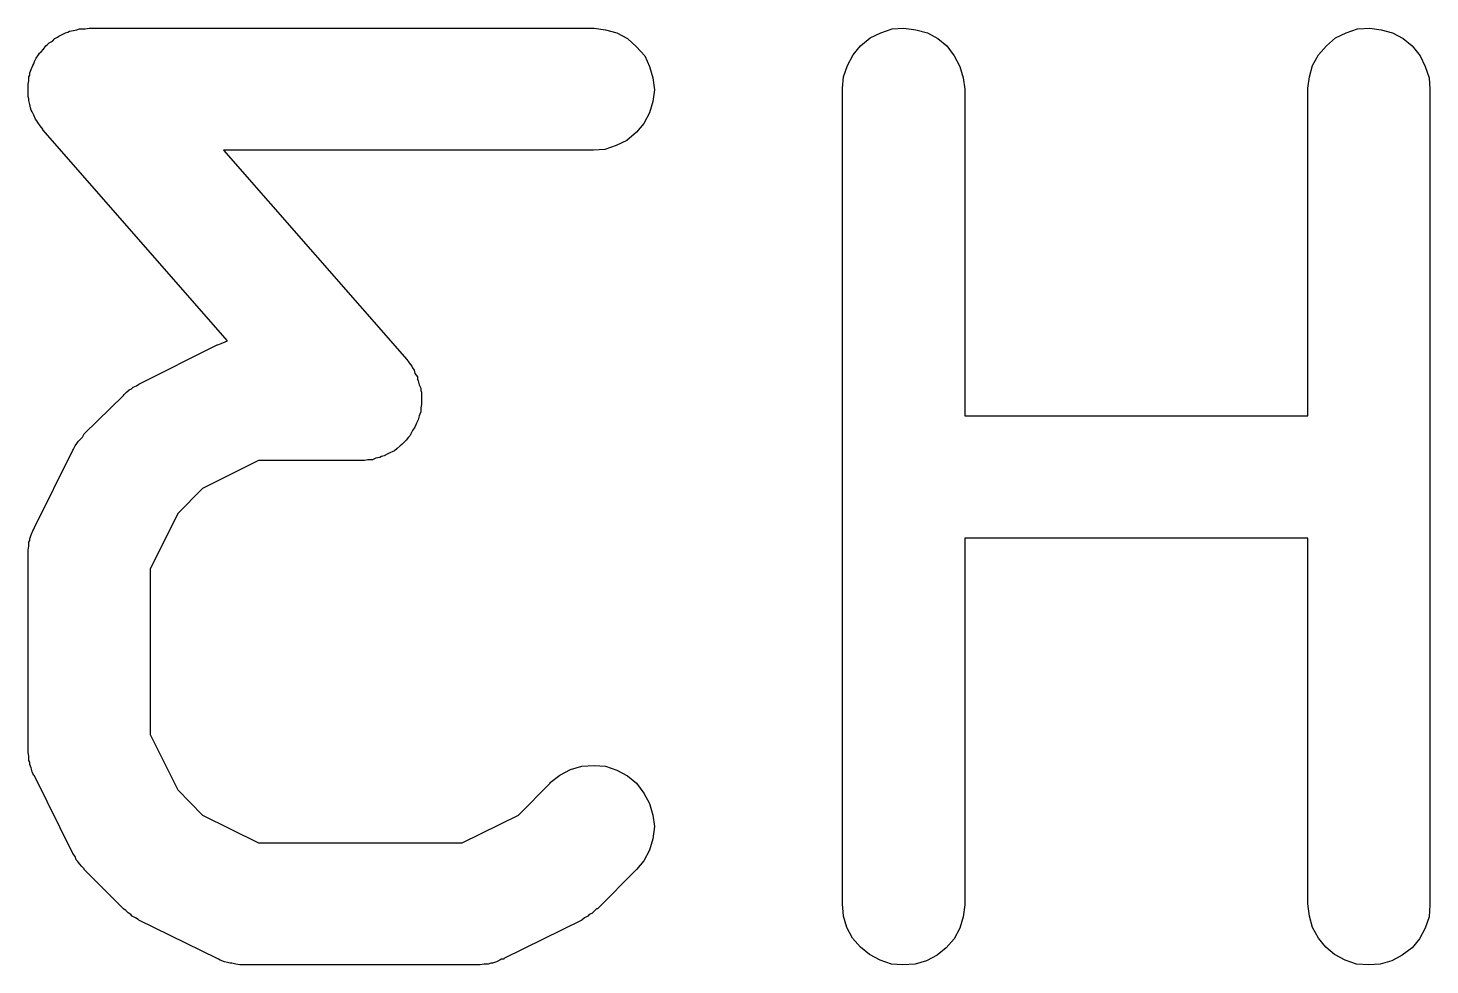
# Model space of a CAD drawing. Extents: x 112.8 to 192.9, y -122.2 to -85.3.
# Drawn here: x 186.264 to 187.985, y -120.066 to -118.916 of the extents above; entities that cross this region are included whole.
import ezdxf

# ---------------------------------------------------------------- set-up
doc = ezdxf.new("R2010")
doc.units = 0
doc.layers.add('BLACK', color=7, linetype='CONTINUOUS')

msp = doc.modelspace()

# ---------------------------------------------------------------- linework, layer by layer
at = {"layer": 'BLACK', "linetype": 'CONTINUOUS'}
for p, q in [((186.31, -118.922), (186.313, -118.921)), ((186.313, -118.921), (186.315, -118.92)), ((186.315, -118.92), (186.32, -118.919)), ((186.32, -118.919), (186.324, -118.918)), ((186.324, -118.918), (186.327, -118.917)), ((186.327, -118.917), (186.329, -118.917)), ((186.329, -118.917), (186.334, -118.917)), ((186.334, -118.917), (186.339, -118.916)), ((186.339, -118.916), (186.958, -118.916)), ((186.958, -118.916), (186.959, -118.916)), ((186.959, -118.916), (186.973, -118.918)), ((186.973, -118.918), (186.987, -118.922)), ((187.311, -118.922), (187.325, -118.917)), ((187.325, -118.917), (187.339, -118.916)), ((187.339, -118.916), (187.354, -118.918)), ((187.354, -118.918), (187.368, -118.922)), ((187.882, -118.922), (187.896, -118.917)), ((187.896, -118.917), (187.911, -118.916)), ((187.911, -118.916), (187.925, -118.918)), ((187.925, -118.918), (187.939, -118.922)), ((186.283, -118.942), (186.286, -118.938)), ((186.286, -118.938), (186.288, -118.936)), ((186.288, -118.936), (186.29, -118.934)), ((186.29, -118.934), (186.294, -118.932)), ((186.294, -118.932), (186.297, -118.929)), ((186.297, -118.929), (186.3, -118.927)), ((186.3, -118.927), (186.302, -118.926)), ((186.302, -118.926), (186.306, -118.924)), ((186.306, -118.924), (186.31, -118.922)), ((186.987, -118.922), (187, -118.929)), ((187, -118.929), (187.011, -118.939)), ((187.277, -118.949), (187.286, -118.938)), ((187.286, -118.938), (187.298, -118.928)), ((187.298, -118.928), (187.311, -118.922)), ((187.368, -118.922), (187.381, -118.929)), ((187.381, -118.929), (187.392, -118.938)), ((187.392, -118.938), (187.401, -118.95)), ((187.848, -118.949), (187.858, -118.938)), ((187.858, -118.938), (187.869, -118.928)), ((187.869, -118.928), (187.882, -118.922)), ((187.939, -118.922), (187.952, -118.929)), ((187.952, -118.929), (187.963, -118.938)), ((187.963, -118.938), (187.973, -118.95)), ((186.272, -118.957), (186.274, -118.953)), ((186.274, -118.953), (186.277, -118.949)), ((186.277, -118.949), (186.278, -118.947)), ((186.278, -118.947), (186.28, -118.945)), ((186.28, -118.945), (186.283, -118.942)), ((187.011, -118.939), (187.021, -118.95)), ((187.021, -118.95), (187.027, -118.963)), ((187.27, -118.962), (187.277, -118.949)), ((187.401, -118.95), (187.408, -118.963)), ((187.841, -118.962), (187.848, -118.949)), ((187.973, -118.95), (187.979, -118.963)), ((186.266, -118.971), (186.268, -118.967)), ((186.266, -118.974), (186.266, -118.971)), ((186.268, -118.967), (186.27, -118.962)), ((186.27, -118.962), (186.271, -118.96)), ((186.271, -118.96), (186.272, -118.957)), ((187.027, -118.963), (187.031, -118.977)), ((187.265, -118.976), (187.27, -118.962)), ((187.408, -118.963), (187.412, -118.977)), ((187.837, -118.976), (187.841, -118.962)), ((187.979, -118.963), (187.984, -118.977)), ((186.264, -118.985), (186.265, -118.981)), ((186.264, -118.988), (186.264, -118.985)), ((186.264, -118.991), (186.264, -118.988)), ((186.265, -118.976), (186.266, -118.974)), ((186.265, -118.981), (186.265, -118.976)), ((187.031, -118.977), (187.033, -118.992)), ((187.264, -118.99), (187.265, -118.976)), ((187.412, -118.977), (187.414, -118.991)), ((187.835, -118.99), (187.837, -118.976)), ((187.984, -118.977), (187.985, -118.991)), ((186.264, -118.995), (186.264, -118.991)), ((186.264, -119), (186.264, -118.995)), ((186.265, -119.003), (186.264, -119)), ((186.265, -119.005), (186.265, -119.003)), ((186.266, -119.01), (186.265, -119.005)), ((187.031, -119.006), (187.027, -119.02)), ((187.033, -118.992), (187.031, -119.006)), ((187.264, -118.991), (187.264, -118.99)), ((187.264, -119.991), (187.264, -118.991)), ((187.414, -118.991), (187.414, -119.392)), ((187.835, -118.991), (187.835, -118.99)), ((187.835, -119.392), (187.835, -118.991)), ((187.985, -118.991), (187.985, -119.991)), ((186.267, -119.014), (186.266, -119.01)), ((186.268, -119.017), (186.267, -119.014)), ((186.269, -119.019), (186.268, -119.017)), ((186.271, -119.023), (186.269, -119.019)), ((186.273, -119.028), (186.271, -119.023)), ((187.027, -119.02), (187.02, -119.033)), ((186.275, -119.03), (186.273, -119.028)), ((186.276, -119.032), (186.275, -119.03)), ((186.279, -119.036), (186.276, -119.032)), ((186.282, -119.04), (186.279, -119.036)), ((186.282, -119.041), (186.282, -119.04)), ((186.509, -119.3), (186.282, -119.041)), ((187.02, -119.033), (187.011, -119.044)), ((186.999, -119.054), (186.986, -119.06)), ((187.011, -119.044), (186.999, -119.054)), ((186.958, -119.066), (186.504, -119.066)), ((186.504, -119.066), (186.729, -119.323)), ((186.972, -119.065), (186.958, -119.066)), ((186.986, -119.06), (186.972, -119.065)), ((186.4, -119.353), (186.496, -119.305)), ((186.496, -119.305), (186.497, -119.305)), ((186.497, -119.305), (186.499, -119.304)), ((186.499, -119.304), (186.501, -119.303)), ((186.501, -119.303), (186.506, -119.301)), ((186.506, -119.301), (186.509, -119.3)), ((186.729, -119.323), (186.729, -119.323)), ((186.729, -119.323), (186.732, -119.327)), ((186.732, -119.327), (186.735, -119.331)), ((186.735, -119.331), (186.736, -119.333)), ((186.736, -119.333), (186.738, -119.336)), ((186.738, -119.336), (186.739, -119.34)), ((186.739, -119.34), (186.742, -119.344)), ((186.742, -119.344), (186.742, -119.347)), ((186.742, -119.347), (186.743, -119.349)), ((186.743, -119.349), (186.744, -119.354)), ((186.333, -119.414), (186.381, -119.367)), ((186.381, -119.367), (186.382, -119.366)), ((186.382, -119.366), (186.385, -119.363)), ((186.385, -119.363), (186.388, -119.36)), ((186.388, -119.36), (186.391, -119.359)), ((186.391, -119.359), (186.393, -119.357)), ((186.393, -119.357), (186.397, -119.355)), ((186.397, -119.355), (186.4, -119.353)), ((186.744, -119.354), (186.746, -119.358)), ((186.746, -119.358), (186.746, -119.361)), ((186.746, -119.361), (186.747, -119.363)), ((186.747, -119.363), (186.747, -119.368)), ((186.747, -119.368), (186.747, -119.373)), ((186.747, -119.378), (186.746, -119.382)), ((186.746, -119.382), (186.746, -119.387)), ((186.747, -119.373), (186.747, -119.375)), ((186.747, -119.375), (186.747, -119.378)), ((186.741, -119.401), (186.74, -119.403)), ((186.743, -119.397), (186.741, -119.401)), ((186.744, -119.392), (186.743, -119.397)), ((186.745, -119.39), (186.744, -119.392)), ((186.746, -119.387), (186.745, -119.39)), ((187.414, -119.392), (187.835, -119.392)), ((186.328, -119.421), (186.331, -119.418)), ((186.331, -119.418), (186.333, -119.414)), ((186.731, -119.418), (186.728, -119.422)), ((186.733, -119.416), (186.731, -119.418)), ((186.734, -119.414), (186.733, -119.416)), ((186.736, -119.41), (186.734, -119.414)), ((186.739, -119.406), (186.736, -119.41)), ((186.74, -119.403), (186.739, -119.406)), ((186.272, -119.529), (186.319, -119.434)), ((186.319, -119.434), (186.32, -119.433)), ((186.32, -119.433), (186.322, -119.429)), ((186.322, -119.429), (186.324, -119.426)), ((186.324, -119.426), (186.326, -119.423)), ((186.326, -119.423), (186.328, -119.421)), ((186.709, -119.437), (186.705, -119.439)), ((186.711, -119.436), (186.709, -119.437)), ((186.714, -119.435), (186.711, -119.436)), ((186.717, -119.432), (186.714, -119.435)), ((186.721, -119.429), (186.717, -119.432)), ((186.723, -119.427), (186.721, -119.429)), ((186.725, -119.425), (186.723, -119.427)), ((186.728, -119.422), (186.725, -119.425)), ((186.547, -119.447), (186.478, -119.481)), ((186.672, -119.447), (186.547, -119.447)), ((186.677, -119.447), (186.672, -119.447)), ((186.681, -119.446), (186.677, -119.447)), ((186.684, -119.446), (186.681, -119.446)), ((186.687, -119.446), (186.684, -119.446)), ((186.691, -119.444), (186.687, -119.446)), ((186.696, -119.443), (186.691, -119.444)), ((186.698, -119.442), (186.696, -119.443)), ((186.701, -119.441), (186.698, -119.442)), ((186.705, -119.439), (186.701, -119.441)), ((186.478, -119.481), (186.448, -119.512)), ((186.448, -119.512), (186.414, -119.58)), ((186.266, -119.543), (186.268, -119.538)), ((186.268, -119.538), (186.27, -119.533)), ((186.27, -119.533), (186.271, -119.531)), ((186.271, -119.531), (186.272, -119.529)), ((186.264, -119.557), (186.265, -119.552)), ((186.264, -119.559), (186.264, -119.557)), ((186.265, -119.547), (186.266, -119.545)), ((186.265, -119.552), (186.265, -119.547)), ((186.266, -119.545), (186.266, -119.543)), ((187.835, -119.542), (187.414, -119.542)), ((187.414, -119.542), (187.414, -119.991)), ((187.835, -119.991), (187.835, -119.542)), ((186.264, -119.562), (186.264, -119.559)), ((186.264, -119.563), (186.264, -119.562)), ((186.264, -119.801), (186.264, -119.563)), ((186.414, -119.58), (186.414, -119.783)), ((186.414, -119.783), (186.448, -119.851)), ((186.264, -119.803), (186.264, -119.801)), ((186.264, -119.805), (186.264, -119.803)), ((186.265, -119.81), (186.264, -119.805)), ((186.265, -119.815), (186.265, -119.81)), ((186.266, -119.817), (186.265, -119.815)), ((186.266, -119.82), (186.266, -119.817)), ((186.268, -119.824), (186.266, -119.82)), ((186.269, -119.829), (186.268, -119.824)), ((186.27, -119.831), (186.269, -119.829)), ((186.271, -119.833), (186.27, -119.831)), ((186.272, -119.834), (186.271, -119.833)), ((186.905, -119.842), (186.917, -119.833)), ((186.917, -119.833), (186.93, -119.826)), ((186.93, -119.826), (186.944, -119.822)), ((186.944, -119.822), (186.959, -119.821)), ((186.959, -119.821), (186.973, -119.822)), ((186.973, -119.822), (186.987, -119.827)), ((186.987, -119.827), (187, -119.834)), ((186.319, -119.929), (186.272, -119.834)), ((186.866, -119.882), (186.905, -119.843)), ((186.905, -119.843), (186.905, -119.842)), ((187, -119.834), (187.011, -119.843)), ((187.011, -119.843), (187.02, -119.855)), ((186.448, -119.851), (186.478, -119.882)), ((187.02, -119.855), (187.027, -119.868)), ((186.478, -119.882), (186.547, -119.916)), ((186.797, -119.916), (186.866, -119.882)), ((187.027, -119.868), (187.031, -119.882)), ((187.031, -119.882), (187.033, -119.896)), ((187.033, -119.896), (187.031, -119.911)), ((186.547, -119.916), (186.797, -119.916)), ((187.031, -119.911), (187.027, -119.925)), ((186.322, -119.933), (186.319, -119.929)), ((186.323, -119.937), (186.322, -119.933)), ((187.027, -119.925), (187.02, -119.938)), ((186.325, -119.939), (186.323, -119.937)), ((186.327, -119.942), (186.325, -119.939)), ((186.33, -119.945), (186.327, -119.942)), ((186.333, -119.948), (186.33, -119.945)), ((186.333, -119.949), (186.333, -119.948)), ((186.381, -119.997), (186.333, -119.949)), ((187.011, -119.949), (186.963, -119.997)), ((187.02, -119.938), (187.011, -119.949)), ((186.384, -119.999), (186.381, -119.997)), ((186.387, -120.002), (186.384, -119.999)), ((186.39, -120.004), (186.387, -120.002)), ((186.392, -120.006), (186.39, -120.004)), ((186.953, -120.004), (186.951, -120.006)), ((186.956, -120.003), (186.953, -120.004)), ((186.959, -120), (186.956, -120.003)), ((186.962, -119.997), (186.959, -120)), ((186.963, -119.997), (186.962, -119.997)), ((187.265, -120.006), (187.264, -119.991)), ((187.414, -119.992), (187.412, -120.007)), ((187.414, -119.991), (187.414, -119.992)), ((187.837, -120.006), (187.835, -119.991)), ((187.985, -119.992), (187.984, -120.007)), ((187.985, -119.991), (187.985, -119.992)), ((186.396, -120.008), (186.392, -120.006)), ((186.399, -120.01), (186.396, -120.008)), ((186.4, -120.011), (186.399, -120.01)), ((186.496, -120.058), (186.4, -120.011)), ((186.944, -120.011), (186.848, -120.058)), ((186.947, -120.008), (186.944, -120.011)), ((186.951, -120.006), (186.947, -120.008)), ((187.269, -120.02), (187.265, -120.006)), ((187.276, -120.033), (187.269, -120.02)), ((187.408, -120.021), (187.401, -120.034)), ((187.412, -120.007), (187.408, -120.021)), ((187.841, -120.02), (187.837, -120.006)), ((187.848, -120.033), (187.841, -120.02)), ((187.979, -120.021), (187.972, -120.034)), ((187.984, -120.007), (187.979, -120.021)), ((187.286, -120.044), (187.276, -120.033)), ((187.401, -120.034), (187.391, -120.045)), ((187.857, -120.044), (187.848, -120.033)), ((187.972, -120.034), (187.963, -120.045)), ((187.297, -120.053), (187.286, -120.044)), ((187.31, -120.06), (187.297, -120.053)), ((187.38, -120.054), (187.367, -120.061)), ((187.391, -120.045), (187.38, -120.054)), ((187.868, -120.053), (187.857, -120.044)), ((187.881, -120.06), (187.868, -120.053)), ((187.951, -120.054), (187.938, -120.061)), ((187.963, -120.045), (187.951, -120.054)), ((186.498, -120.059), (186.496, -120.058)), ((186.5, -120.06), (186.498, -120.059)), ((186.505, -120.062), (186.5, -120.06)), ((186.509, -120.063), (186.505, -120.062)), ((186.512, -120.064), (186.509, -120.063)), ((186.514, -120.064), (186.512, -120.064)), ((186.519, -120.065), (186.514, -120.064)), ((186.524, -120.066), (186.519, -120.065)), ((186.526, -120.066), (186.524, -120.066)), ((186.528, -120.066), (186.526, -120.066)), ((186.529, -120.066), (186.528, -120.066)), ((186.815, -120.066), (186.529, -120.066)), ((186.817, -120.066), (186.815, -120.066)), ((186.819, -120.066), (186.817, -120.066)), ((186.824, -120.065), (186.819, -120.066)), ((186.829, -120.065), (186.824, -120.065)), ((186.832, -120.064), (186.829, -120.065)), ((186.834, -120.064), (186.832, -120.064)), ((186.839, -120.062), (186.834, -120.064)), ((186.843, -120.06), (186.839, -120.062)), ((186.845, -120.059), (186.843, -120.06)), ((186.848, -120.059), (186.845, -120.059)), ((186.848, -120.058), (186.848, -120.059)), ((187.324, -120.065), (187.31, -120.06)), ((187.338, -120.066), (187.324, -120.065)), ((187.353, -120.065), (187.338, -120.066)), ((187.367, -120.061), (187.353, -120.065)), ((187.895, -120.065), (187.881, -120.06)), ((187.91, -120.066), (187.895, -120.065)), ((187.924, -120.065), (187.91, -120.066)), ((187.938, -120.061), (187.924, -120.065))]:
    msp.add_line(p, q, dxfattribs=at)

doc.saveas('drawing.dxf')
